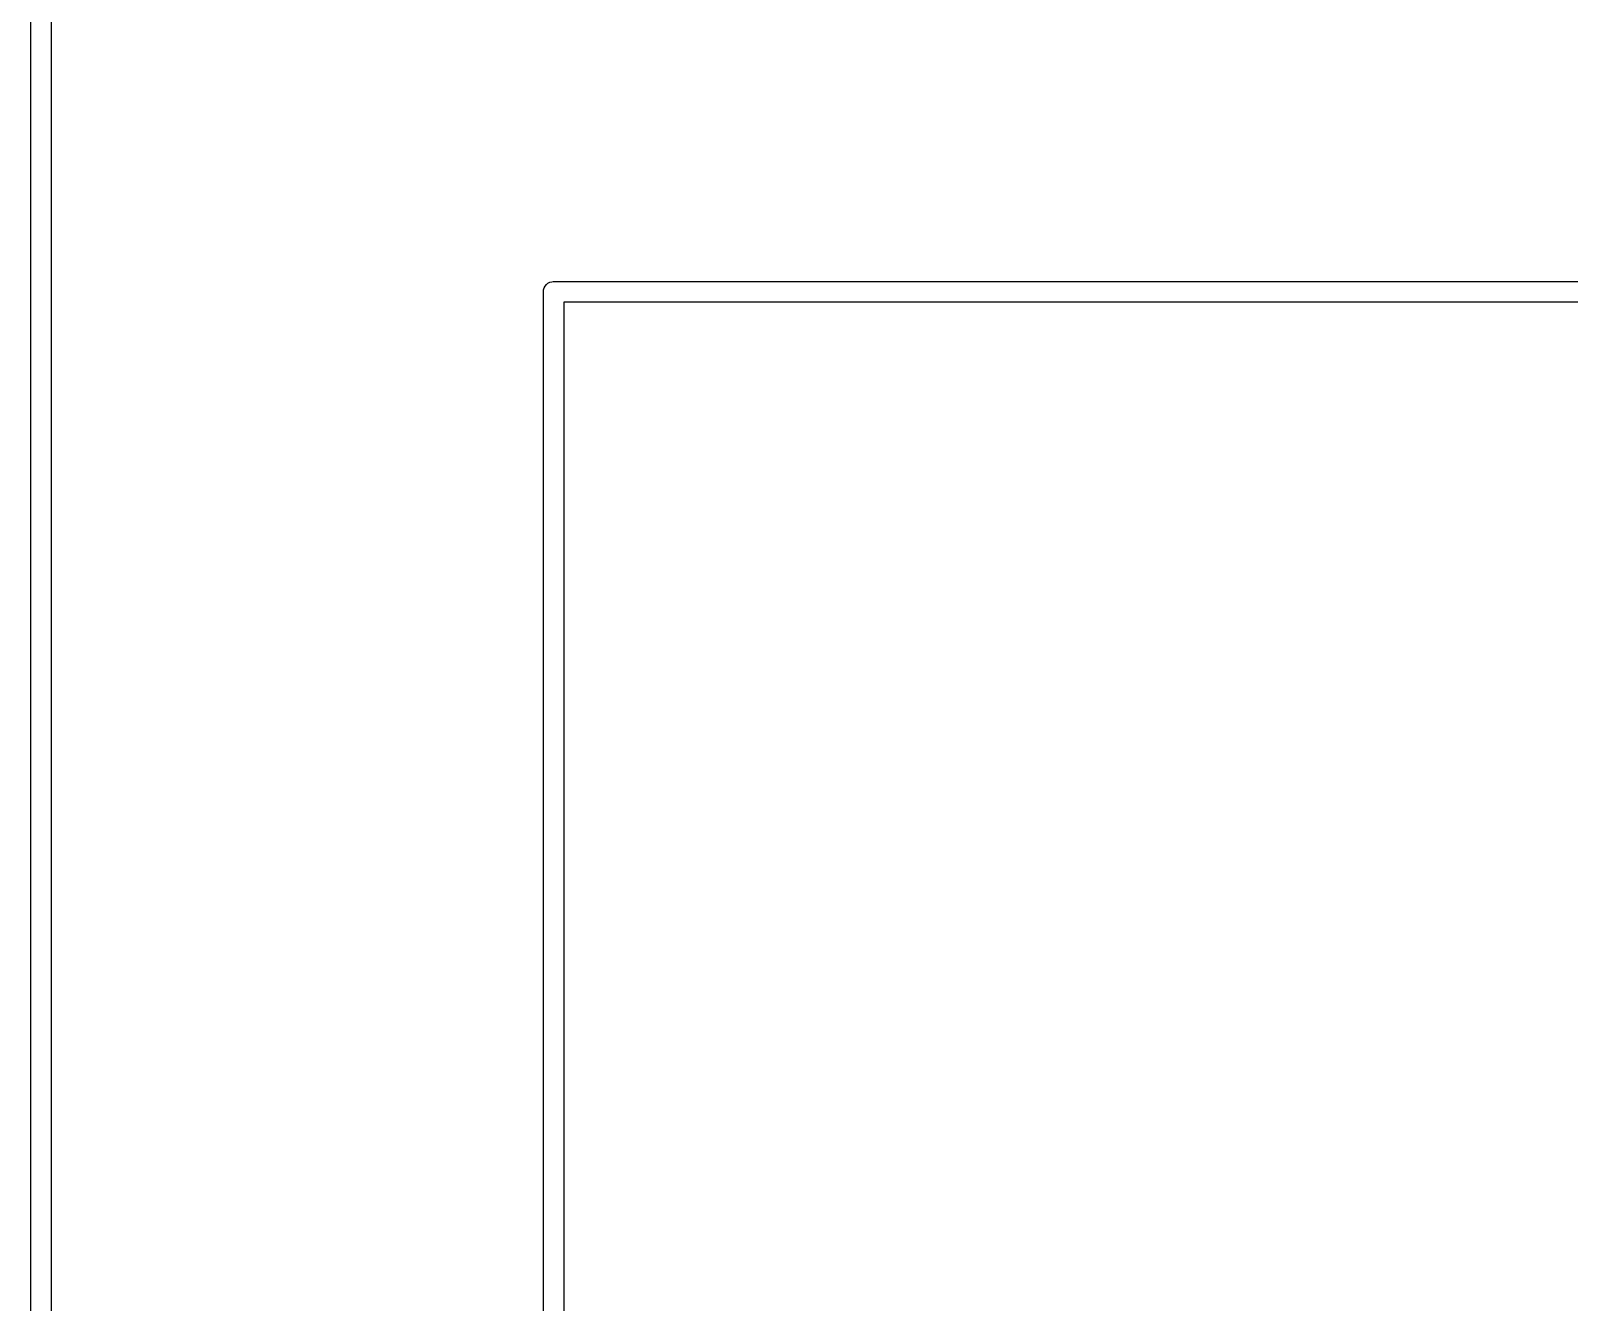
# Model space of a CAD drawing. Extents: x 0 to 214, y -130 to 23.
# Drawn here: x -0.17 to 14.83, y -24.79 to -12.39 of the extents above; entities that cross this region are included whole.
import ezdxf

# ---------------------------------------------------------------- set-up
doc = ezdxf.new("R2010")
doc.units = 0
doc.layers.add('BLACK', color=7, linetype='CONTINUOUS')

msp = doc.modelspace()

# ---------------------------------------------------------------- linework, layer by layer
at = {"layer": 'BLACK', "linetype": 'CONTINUOUS'}
for p, q in [((-0.175, -69.9341), (-0.175, 0.05608)), ((0.025, -0.039), (0.025, -69.839)), ((4.86917, -14.8555), (4.88655, -14.8462)), ((4.88655, -14.8462), (4.9054, -14.8405)), ((4.9054, -14.8405), (4.9201, -14.839)), ((4.9201, -14.839), (4.925, -14.8385)), ((4.925, -14.8385), (4.9299, -14.839)), ((4.9299, -14.839), (19.825, -14.839)), ((4.82452, -14.939), (4.82645, -14.9194)), ((4.825, -14.9439), (4.82452, -14.939)), ((4.825, -34.9341), (4.825, -14.9439)), ((4.82645, -14.9194), (4.83217, -14.9005)), ((4.83217, -14.9005), (4.84145, -14.8832)), ((4.84145, -14.8832), (4.85395, -14.868)), ((4.85395, -14.868), (4.86917, -14.8555)), ((19.9201, -15.039), (5.025, -15.039)), ((5.025, -15.039), (5.025, -34.839))]:
    msp.add_line(p, q, dxfattribs=at)

doc.saveas('drawing.dxf')
